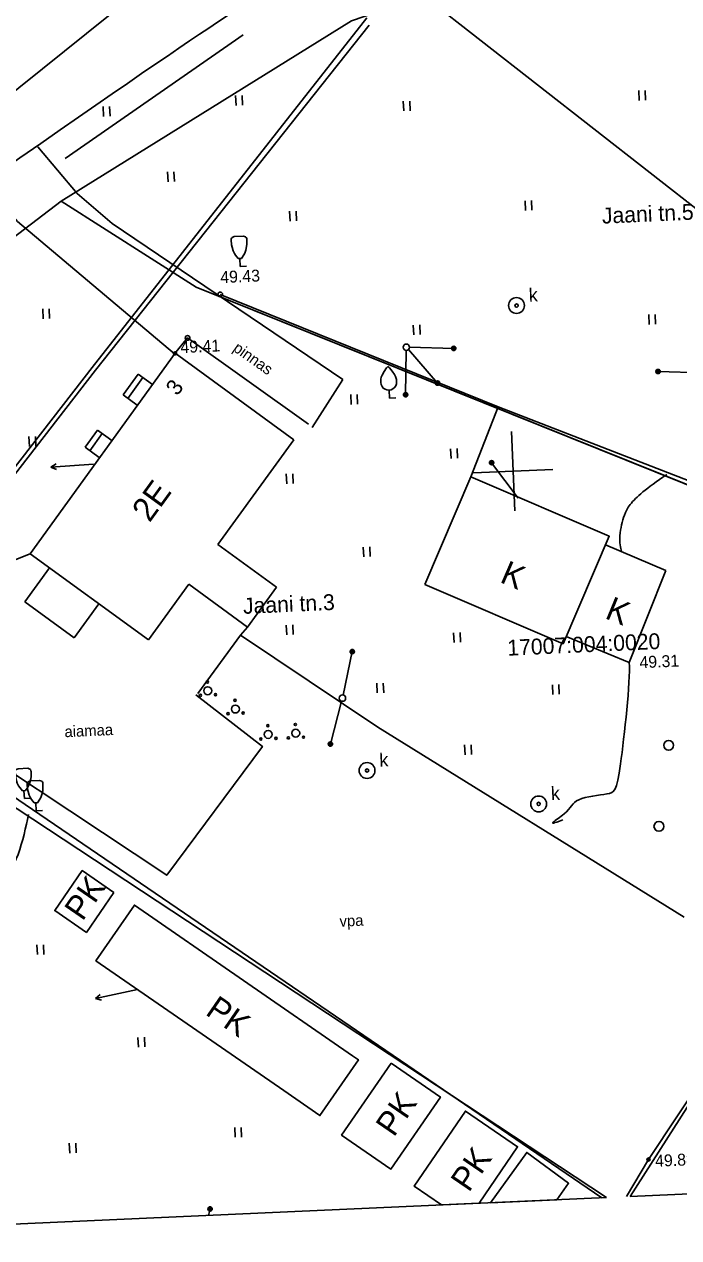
# Model space of a CAD drawing. Extents: x 641517 to 641719, y 6455721 to 6455847.
# Drawn here: x 641569.2 to 641610.5, y 6455722.7 to 6455799.3 of the extents above; entities that cross this region are included whole.
import ezdxf

# ---------------------------------------------------------------- set-up
doc = ezdxf.new("R2010")
doc.units = 0
for name, color, linetype in [('Level 1', 7, 'Continuous'), ('Level 10', 7, 'Continuous'), ('Level 12', 7, 'Continuous'), ('Level 13', 7, 'Continuous'), ('Level 15', 7, 'Continuous'), ('Level 17', 7, 'Continuous'), ('Level 21', 7, 'Continuous'), ('Level 27', 7, 'Continuous'), ('Level 28', 7, 'Continuous'), ('Level 30', 7, 'Continuous'), ('Level 31', 7, 'Continuous'), ('Level 4', 7, 'Continuous'), ('Level 40', 7, 'Continuous'), ('Level 41', 7, 'Continuous'), ('Level 44', 7, 'Continuous'), ('Level 54', 7, 'Continuous'), ('Level 57', 7, 'Continuous'), ('Level 61', 7, 'Continuous'), ('Level 7', 7, 'Continuous'), ('Level 8', 7, 'Continuous')]:
    doc.layers.add(name, color=color, linetype=linetype)

# ---------------------------------------------------------------- blocks, each defined once
blk = doc.blocks.new('KKIT12')
at = {"layer": 'Level 7'}
for p, q in [((-300, 1900), (300, 1900)), ((-100, 500), (100, 500)), ((0, 0), (0, 500)), ((0, 0), (400, 0))]:
    blk.add_line(p, q, dxfattribs=at)
for points in [[(-100, 500), (-258.4, 712.96), (-322.92, 824.71), (-400, 1000), (-461.28, 1225.3), (-484.95, 1381.3), (-500, 1700), (-497.94, 1741.58), (-468.34, 1813.02), (-428.03, 1850.1), (-300, 1900)], [(100, 500), (258.4, 712.96), (322.92, 824.71), (400, 1000), (461.28, 1225.3), (484.95, 1381.3), (500, 1700), (497.94, 1741.58), (468.34, 1813.02), (428.03, 1850.1), (300, 1900)]]:
    blk.add_lwpolyline(points, dxfattribs=at)
blk = doc.blocks.new('K_AIP2')
at = {"layer": 'Level 17'}
blk.add_circle((0, 0), 148, dxfattribs=at)
blk = doc.blocks.new('KHEIN6')
at = {"layer": 'Level 15'}
for p, q in [((0, 620.11), (0, 0)), ((405.61, 608.83), (405.61, 0))]:
    blk.add_line(p, q, dxfattribs=at)
blk = doc.blocks.new('PUNKT9')
at = {"layer": 'Level 12'}
blk.add_circle((0, 0), 100, dxfattribs=at)
blk = doc.blocks.new('KPQQS3')
at = {"layer": 'Level 7'}
for centre, radius in [((0, 0), 250), ((0, 550), 70.7), ((-476, -275), 70.7), ((476, -275), 70.7)]:
    blk.add_circle(centre, radius, dxfattribs=at)
blk = doc.blocks.new('KSNOL1')
at = {"layer": 'Level 30'}
blk.add_line((200, 0), (3000, 0), dxfattribs=at)
for centre, radius in [((0, 0), 200), ((3000, 0), 136), ((3000, 0), 121), ((3000, 0), 107), ((3000, 0), 90.2), ((3000, 0), 74.9), ((3000, 0), 61.6), ((3000, 0), 46.8), ((3000, 0), 34.3), ((3000, 0), 20.9), ((3000, 0), 11.2)]:
    blk.add_circle(centre, radius, dxfattribs=at)
blk = doc.blocks.new('KSALK0')
at = {"layer": 'Level 8'}
for radius in [500, 103]:
    blk.add_circle((0, 0), radius, dxfattribs=at)
blk.add_text('k', height=850, dxfattribs=at).set_placement((801, 199))
blk = doc.blocks.new('KSNOO0')
at = {"layer": 'Level 30'}
blk.add_line((200, 0), (3000, 0), dxfattribs=at)
for radius in [136, 121, 107, 90.2, 74.9, 61.6, 46.8, 34.3, 20.9, 11.2]:
    blk.add_circle((3000, 0), radius, dxfattribs=at)
blk = doc.blocks.new('VKOR20')
at = {"layer": 'Level 4'}
for p, q in [((0, 2500), (0, -2500)), ((-2500, 0), (2500, 0))]:
    blk.add_line(p, q, dxfattribs=at)
blk = doc.blocks.new('KMNOO2')
at = {"layer": 'Level 27'}
for p, q in [((200, 0), (2900, 0)), ((2553.76, 176.18), (2900, 0)), ((2900, 0), (2553.76, -186.54))]:
    blk.add_line(p, q, dxfattribs=at)
blk = doc.blocks.new('KMETS0')
at = {"layer": 'Level 7'}
blk.add_circle((0, 0), 311, dxfattribs=at)
blk = doc.blocks.new('KVILJA')
at = {"layer": 'Level 7'}
for p, q in [((0, 0), (0, 500)), ((400, 0), (0, 0))]:
    blk.add_line(p, q, dxfattribs=at)
for points in [[(-500, 1000), (-500, 1150), (-490, 1216), (-453, 1344), (-396, 1467), (-250, 1700), (-90, 1905), (0, 2000)], [(500, 1000), (500, 1150), (490, 1216), (453, 1344), (396, 1467), (250, 1700), (90, 1905), (0, 2000)]]:
    blk.add_lwpolyline(points, dxfattribs=at)
blk.add_arc((0, 1000), 500, 180, 0, dxfattribs=at)

msp = doc.modelspace()

# ---------------------------------------------------------------- linework, layer by layer
at = {"layer": 'Level 1'}
for p, q in [((641578.729, 6455778.489), (641569.581, 6455765.833)), ((641586.23, 6455773.036), (641578.729, 6455778.489)), ((641576.403, 6455777.17), (641575.453, 6455775.863)), ((641576.403, 6455777.17), (641577.298, 6455776.52)), ((641576.702, 6455776.953), (641575.752, 6455775.645)), ((641575.453, 6455775.863), (641576.347, 6455775.212)), ((641573.837, 6455773.641), (641573.047, 6455772.555)), ((641574.136, 6455773.423), (641573.347, 6455772.337)), ((641573.837, 6455773.641), (641574.732, 6455772.99)), ((641573.047, 6455772.555), (641573.942, 6455771.904)), ((641581.424, 6455766.425), (641586.23, 6455773.036)), ((641585.144, 6455763.721), (641581.424, 6455766.425)), ((641569.585, 6455765.829), (641577.046, 6455760.404)), ((641609.712, 6455764.775), (641605.917, 6455766.404)), ((641569.239, 6455762.807), (641570.796, 6455764.948)), ((641607.408, 6455758.965), (641609.712, 6455764.775)), ((641577.046, 6455760.404), (641579.592, 6455763.905)), ((641583.312, 6455761.2), (641579.592, 6455763.905)), ((641583.312, 6455761.2), (641585.144, 6455763.721)), ((641572.364, 6455760.535), (641569.239, 6455762.807)), ((641573.92, 6455762.676), (641572.364, 6455760.535)), ((641607.408, 6455758.965), (641603.425, 6455760.6))]:
    msp.add_line(p, q, dxfattribs=at)
for points in [[(641594.494, 6455763.9), (641603.231, 6455760.148), (641606.148, 6455766.94), (641597.41, 6455770.692)], [(641574.874, 6455744.451), (641573.133, 6455741.926), (641571.132, 6455743.306), (641572.873, 6455745.831)], [(641592.37, 6455733.673), (641589.246, 6455729.136), (641592.361, 6455726.991), (641595.485, 6455731.528)]]:
    msp.add_lwpolyline(points, close=True, dxfattribs=at)
for points in [[(641589.942, 6455734.143), (641576.16, 6455743.658), (641573.729, 6455740.137), (641585.59, 6455731.948)], [(641585.59, 6455731.948), (641587.879, 6455730.368), (641590.31, 6455733.889), (641589.942, 6455734.143)], [(641597.926, 6455724.831), (641600.361, 6455728.396), (641597.067, 6455730.645), (641593.831, 6455725.906), (641595.561, 6455724.725)], [(641602.832, 6455725.05), (641603.58, 6455726.089), (641600.934, 6455728.035), (641598.65, 6455724.863)], [(641598.65, 6455724.863), (641602.832, 6455725.05)], [(641595.561, 6455724.725), (641597.926, 6455724.831)]]:
    msp.add_lwpolyline(points, dxfattribs=at)
at = {"layer": 'Level 10'}
for p, q in [((641583.026, 6455798.593), (641571.791, 6455790.795)), ((641608.004, 6455795.073), (641608.031, 6455794.454)), ((641608.409, 6455795.08), (641608.437, 6455794.472)), ((641593.137, 6455794.407), (641593.165, 6455793.788)), ((641593.543, 6455794.414), (641593.57, 6455793.806)), ((641600.831, 6455788.125), (641600.859, 6455787.506)), ((641601.237, 6455788.132), (641601.264, 6455787.524)), ((641585.964, 6455787.459), (641585.992, 6455786.84)), ((641586.37, 6455787.466), (641586.397, 6455786.858)), ((641593.77, 6455780.27), (641593.798, 6455779.651)), ((641594.176, 6455780.277), (641594.203, 6455779.669)), ((641608.637, 6455780.936), (641608.664, 6455780.316)), ((641609.042, 6455780.943), (641609.07, 6455780.335))]:
    msp.add_line(p, q, dxfattribs=at)
at = {"layer": 'Level 13'}
msp.add_line((641580.833, 6455724.065), (641580.938, 6455724.472), dxfattribs=at)
for radius in [0.136, 0.121, 0.107, 0.0902, 0.0749, 0.0616, 0.0468, 0.0343, 0.0209, 0.0112]:
    msp.add_circle((641580.938, 6455724.472), radius, dxfattribs=at)
at = {"layer": 'Level 15'}
for p, q in [((641584.972, 6455808.186), (641520.724, 6455756.582)), ((641585.53, 6455808.029), (641619.76, 6455781.245))]:
    msp.add_line(p, q, dxfattribs=at)
at = {"layer": 'Level 21'}
for p, q in [((641573.501, 6455777.591), (641590.834, 6455799.68)), ((641573.717, 6455777.419), (641590.977, 6455799.198))]:
    msp.add_line(p, q, dxfattribs=at)
for points in [[(641542.401, 6455737.234), (641557.972, 6455757.577), (641573.499, 6455777.589)], [(641542.621, 6455737.066), (641558.191, 6455757.408), (641573.717, 6455777.419)]]:
    msp.add_lwpolyline(points, dxfattribs=at)
at = {"layer": 'Level 28'}
for p, q in [((641599.125, 6455775.113), (641581.579, 6455782.203)), ((641560.458, 6455755.997), (641605.676, 6455725.178)), ((641613.666, 6455735.205), (641608.623, 6455727.591))]:
    msp.add_line(p, q, dxfattribs=at)
for points in [[(641619.491, 6455767.213), (641599.125, 6455775.113), (641597.41, 6455770.692)], [(641569.585, 6455765.829), (641567.612, 6455765.06), (641560.458, 6455755.997)], [(641583.312, 6455761.2), (641582.864, 6455760.698), (641591.523, 6455754.876), (641610.872, 6455742.892)], [(641607.243, 6455725.248), (641608.623, 6455727.591)]]:
    msp.add_lwpolyline(points, dxfattribs=at)
at = {"layer": 'Level 30'}
msp.add_line((641589.322, 6455776.828), (641587.385, 6455773.815), dxfattribs=at)
for points in [[(641589.322, 6455776.828), (641574.759, 6455786.693), (641572.56, 6455788.588), (641570.06, 6455791.529)], [(641587.165, 6455774.017), (641579.523, 6455779.464), (641578.703, 6455778.453), (641568.792, 6455786.807), (641566.695, 6455789.258)]]:
    msp.add_lwpolyline(points, dxfattribs=at)
msp.add_open_spline([(641634.475, 6455807.683), (641634.126, 6455810.326), (641633.592, 6455811.947), (641631.856, 6455812.948), (641626.821, 6455812.055), (641611.35, 6455809.975), (641604.213, 6455809.09), (641600.006, 6455808.492), (641595.106, 6455806.885), (641590.936, 6455805.002), (641586.55, 6455802.707), (641580.814, 6455799.16), (641562.895, 6455786.606)], degree=3, dxfattribs=at)
at = {"layer": 'Level 40'}
msp.add_lwpolyline([(641571.535, 6455788.085), (641589.863, 6455799.476), (641606.968, 6455805.347), (641645.62, 6455809.971), (641650.483, 6455788.107), (641633.093, 6455761.342), (641580.056, 6455782.661)], close=True, dxfattribs=at)
for points in [[(641543.271, 6455766.519), (641571.535, 6455788.085), (641580.056, 6455782.661), (641630.809, 6455762.261), (641627.733, 6455756.968), (641607.457, 6455725.258)], [(641549.274, 6455722.652), (641529.976, 6455756.504), (641543.271, 6455766.519), (641605.962, 6455725.191)], [(641605.962, 6455725.191), (641543.271, 6455766.519)], [(641607.457, 6455725.258), (641627.733, 6455756.968), (641641.441, 6455752.627), (641695.864, 6455743.502), (641705.002, 6455741.979), (641705.554, 6455729.65)], [(641705.554, 6455729.65), (641607.457, 6455725.258)], [(641605.962, 6455725.191), (641549.274, 6455722.652)]]:
    msp.add_lwpolyline(points, dxfattribs=at)
at = {"layer": 'Level 41'}
msp.add_line((641582.864, 6455760.698), (641580.164, 6455757.004), dxfattribs=at)
msp.add_lwpolyline([(641561.882, 6455756.369), (641578.207, 6455745.535), (641584.243, 6455753.667), (641580.047, 6455756.923)], dxfattribs=at)
for points in [[(641609.769, 6455770.837), (641608.476, 6455769.957), (641607.192, 6455768.871), (641606.938, 6455767.677), (641606.721, 6455766.794), (641606.911, 6455765.98)], [(641607.408, 6455758.965), (641607.483, 6455757.781), (641606.717, 6455750.859), (641606.366, 6455750.689), (641603.827, 6455750.419), (641603.7, 6455749.48), (641601.966, 6455748.555), (641603.213, 6455749.035)], [(641560.63, 6455743.446), (641560.957, 6455743.289), (641562.032, 6455742.805), (641563.911, 6455742.071), (641565.776, 6455742.772), (641567.686, 6455744.759), (641568.931, 6455746.717), (641569.309, 6455748.584), (641569.479, 6455749.363)]]:
    msp.add_open_spline(points, degree=3, dxfattribs=at)
at = {"layer": 'Level 54'}
for p, q in [((641571.535, 6455788.085), (641571.535, 6455788.085)), ((641580.056, 6455782.661), (641580.056, 6455782.661))]:
    msp.add_line(p, q, dxfattribs=at)

# ---------------------------------------------------------------- block references
at = {"layer": 'Level 10', "xscale": 0.0009999999999999998, "yscale": 0.001, "rotation": 2.5640455453467306}
for name, p in [('KHEIN6', (641582.581, 6455794.138)), ('KHEIN6', (641574.222, 6455793.45)), ('KHEIN6', (641578.285, 6455789.32)), ('KKIT12', (641582.842, 6455783.978)), ('KHEIN6', (641570.4, 6455780.67)), ('KVILJA', (641592.263, 6455775.663)), ('KHEIN6', (641589.851, 6455775.268)), ('KHEIN6', (641569.531, 6455772.612)), ('KHEIN6', (641596.155, 6455771.849)), ('KHEIN6', (641585.783, 6455770.257)), ('KHEIN6', (641590.641, 6455765.64)), ('KHEIN6', (641585.781, 6455760.711)), ('KHEIN6', (641596.343, 6455760.231)), ('KPQQS3', (641580.797, 6455757.188)), ('KHEIN6', (641591.497, 6455757.045)), ('KHEIN6', (641602.579, 6455756.948)), ('KPQQS3', (641582.54, 6455756.032)), ('KPQQS3', (641584.611, 6455754.428)), ('KPQQS3', (641586.35, 6455754.506)), ('KHEIN6', (641597.039, 6455753.145)), ('KMETS0', (641609.893, 6455753.74)), ('KKIT12', (641569.215, 6455750.376)), ('KKIT12', (641569.967, 6455749.613)), ('KMETS0', (641609.277, 6455748.623)), ('KHEIN6', (641570.036, 6455740.526)), ('KHEIN6', (641576.414, 6455734.678)), ('KHEIN6', (641582.522, 6455728.993)), ('KHEIN6', (641572.082, 6455728))]:
    msp.add_blockref(name, p, dxfattribs=at)
at = {"layer": 'Level 12', "yscale": 0.001}
for p, xscale, rotation in [((641573.778, 6455771.496), 0.001, -176.21967934628816), ((641576.546, 6455738.361), 0.0009999999999999998, -167.84061312505122)]:
    msp.add_blockref('KMNOO2', p, dxfattribs=dict(at, xscale=xscale, rotation=rotation))
at = {"layer": 'Level 13'}
for name, p, xscale, yscale, rotation in [('KSNOL1', (641593.328, 6455778.873), 0.001, 0.0009999999999999998, -48.88654050941514), ('KSNOL1', (641593.328, 6455778.873), 0.001, 0.0010000000000000002, -90.77982371375532), ('KSNOL1', (641593.328, 6455778.873), 0.0009999999999999998, 0.001, -1.4051783068782433), ('KSNOO0', (641612.226, 6455777.254), 0.0009999999999999998, 0.0010000000000000002, 178.33751331435863), ('KSNOO0', (641600.503, 6455769.175), 0.001, 0.0009999999999999998, 126.5460535473281), ('KSNOL1', (641589.299, 6455756.719), 0.0009999999999999998, 0.001, 78.0677172395966), ('KSNOL1', (641589.299, 6455756.719), 0.001, 0.001, -104.73263442686515)]:
    msp.add_blockref(name, p, dxfattribs=dict(at, xscale=xscale, yscale=yscale, rotation=rotation))
at = {"layer": 'Level 28', "xscale": 0.0009999999999999998, "yscale": 0.001, "rotation": 2.5640455453467306}
for p in [(641581.579, 6455782.203), (641579.523, 6455779.464)]:
    msp.add_blockref('K_AIP2', p, dxfattribs=at)
at = {"layer": 'Level 31', "xscale": 0.0009999999999999998, "yscale": 0.001, "rotation": 2.5640455453467306}
for p in [(641578.734, 6455778.485), (641608.623, 6455727.591)]:
    msp.add_blockref('PUNKT9', p, dxfattribs=at)
at = {"layer": 'Level 44', "xscale": 0.0009999999999999998, "yscale": 0.001, "rotation": 2.5640455453467306}
for p in [(641600.289, 6455781.507), (641590.854, 6455752.15), (641601.687, 6455750.04)]:
    msp.add_blockref('KSALK0', p, dxfattribs=at)
at = {"layer": 'Level 61', "xscale": 0.0009999999999999998, "yscale": 0.001, "rotation": 2.5640455453467306}
msp.add_blockref('VKOR20', (641600.076, 6455771.045), dxfattribs=at)

# ---------------------------------------------------------------- texts
at = {"layer": 'Level 1'}
for s, rotation, p in [('Jaani tn.5', 2.56405, (641605.699, 6455786.672)), ('3', 53.98096, (641578.879, 6455775.761)), ('Jaani tn.3', 2.56405, (641583.04, 6455762.034))]:
    msp.add_text(s, height=1, rotation=rotation, dxfattribs=at).set_placement(p)
at = {"layer": 'Level 31'}
for s, p in [('49.43', (641581.601, 6455782.92)), ('49.41', (641579.084, 6455778.501)), ('49.31', (641608.067, 6455758.604)), ('49.88', (641609.054, 6455727.128))]:
    msp.add_text(s, height=0.75, rotation=2.56405, dxfattribs=at).set_placement(p)
at = {"layer": 'Level 57'}
for s, height, rotation, p in [('pinnas', 0.7, 324.51872, (641582.34, 6455778.684)), ('2E', 1.5, 53.98096, (641577.121, 6455767.76)), ('K', 1.5, 336.76173, (641599.175, 6455764.066)), ('K', 1.5, 337.68351, (641605.807, 6455761.784)), ('17007:004:0020', 1, 2.56405, (641599.73, 6455759.395)), ('aiamaa', 0.7, 2.56405, (641571.763, 6455754.251)), ('PK', 1.5, 55.40499, (641572.889, 6455742.587)), ('vpa', 0.7, 2.56405, (641589.129, 6455742.287)), ('PK', 1.5, 325.37885, (641580.582, 6455736.777)), ('PK', 1.5, 55.45506, (641592.543, 6455728.955)), ('PK', 1.5, 55.66681, (641597.28, 6455725.466))]:
    msp.add_text(s, height=height, rotation=rotation, dxfattribs=at).set_placement(p)

doc.saveas('drawing.dxf')
